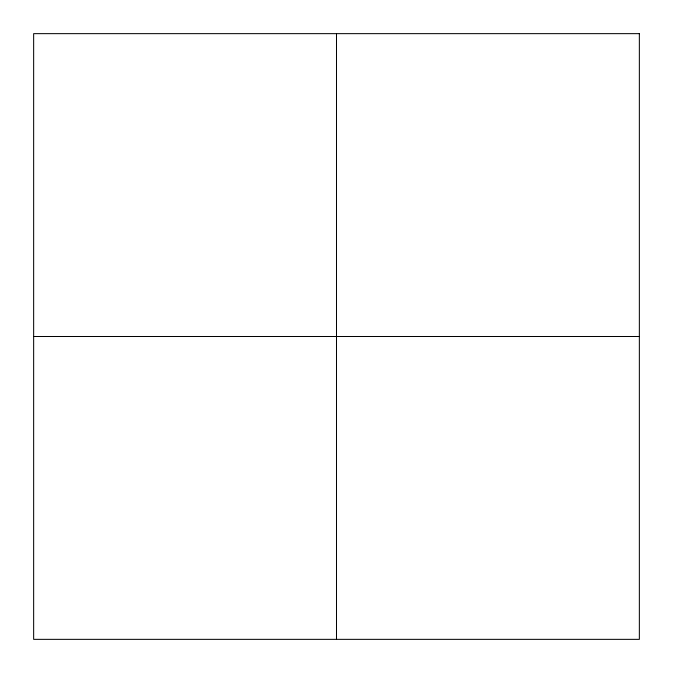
<?xml version="1.0" encoding="UTF-8"?>
<svg xmlns="http://www.w3.org/2000/svg" width="673" height="673" viewBox="0 0 673 673"><rect width="100%" height="100%" fill="white"/><g stroke="black" fill="none" stroke-linecap="round" stroke-linejoin="round"><path stroke-width="1.01" d="M33.65 336.5L639.35 336.5M336.5 33.65L336.5 639.35M639.35 33.65L33.65 33.65L33.65 639.35L639.35 639.35L639.35 33.65"/></g></svg>
